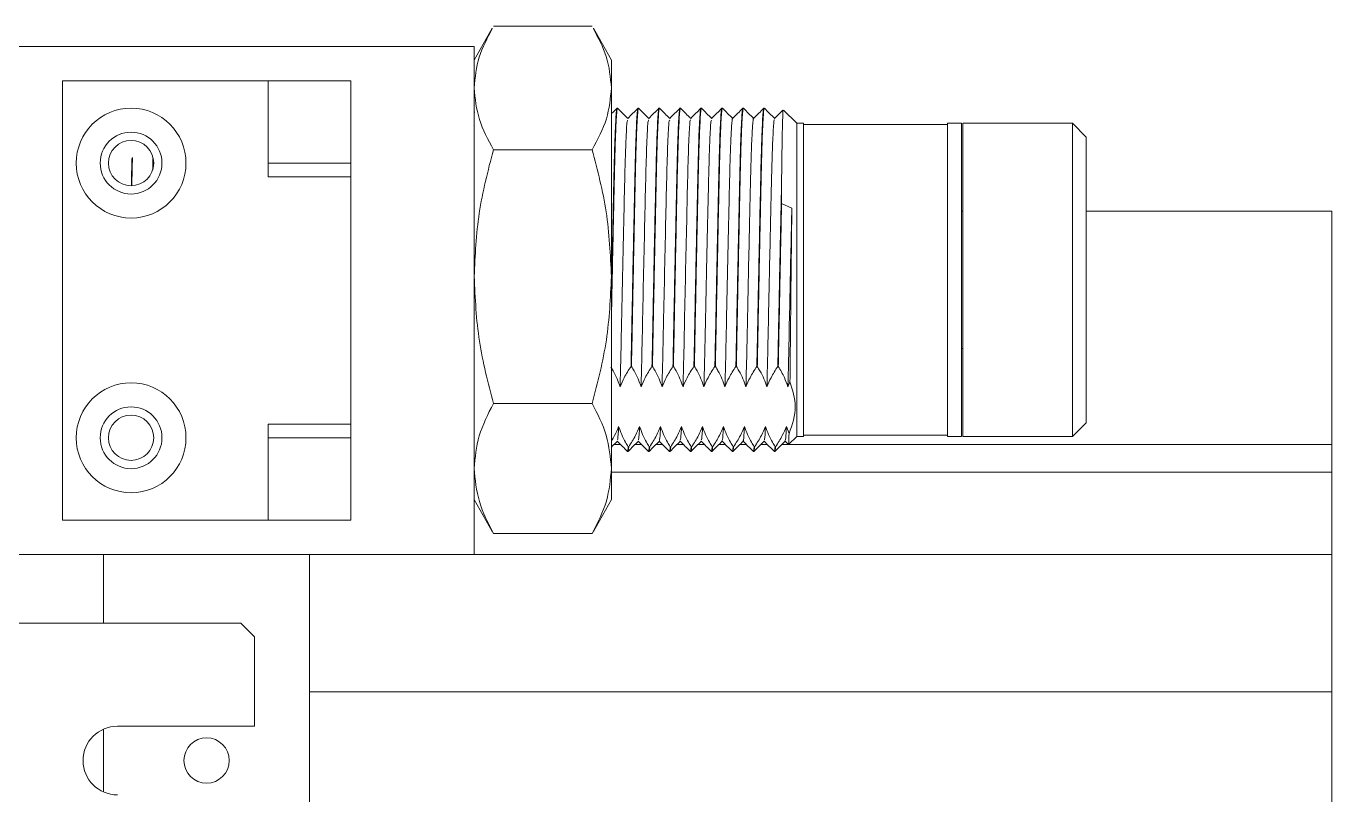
# Model space of a CAD drawing. Extents: x 500 to 100500, y -14500 to 21140.
# Drawn here: x 8830.3 to 8925.5, y -5452.1 to -5396.2 of the extents above; entities that cross this region are included whole.
import ezdxf

# ---------------------------------------------------------------- set-up
doc = ezdxf.new("R2010")
doc.units = 0
doc.layers.get('0').update_dxf_attribs({"linetype": 'CONTINUOUS'})
doc.layers.add('D', color=7, linetype='CONTINUOUS')

# ---------------------------------------------------------------- blocks, each defined once
blk = doc.blocks.new('KZXCVASDF123')
at = {"color": 7, "linetype": 'Continuous', "lineweight": 18}
for p, q in [((-56206.758, -66279.355, 21.357), (-56208.07, -66281.675, 21.357)), ((-56206.67, -66279.202, 21.357), (-56199.47, -66279.202, 21.357)), ((-56198.07, -66281.675, 21.357), (-56199.382, -66279.355, 21.357)), ((-56258.07, -66280.675, 21.357), (-56208.07, -66280.675, 21.357)), ((-56208.07, -66317.675, 21.357), (-56208.07, -66280.675, 21.357)), ((-56198.07, -66281.675, 21.357), (-56198.07, -66283.701, 21.357)), ((-56238.07, -66315.175, 21.357), (-56238.07, -66283.175, 21.357)), ((-56238.07, -66283.175, 21.357), (-56223.07, -66283.175, 21.357)), ((-56223.07, -66289.175, 21.357), (-56223.07, -66283.175, 21.357)), ((-56217.07, -66283.175, 21.357), (-56223.07, -66283.175, 21.357)), ((-56217.07, -66289.175, 21.357), (-56217.07, -66283.175, 21.357)), ((-56198.07, -66283.701, 21.357), (-56198.07, -66297.437, 21.357)), ((-56197.627, -66285.175, 21.357), (-56197.66, -66285.175, 21.357)), ((-56196.098, -66285.175, 21.357), (-56196.132, -66285.175, 21.357)), ((-56194.57, -66285.175, 21.357), (-56194.604, -66285.175, 21.357)), ((-56193.042, -66285.175, 21.357), (-56193.076, -66285.175, 21.357)), ((-56191.513, -66285.175, 21.357), (-56191.547, -66285.175, 21.357)), ((-56189.985, -66285.175, 21.357), (-56190.019, -66285.175, 21.357)), ((-56188.457, -66285.175, 21.357), (-56188.491, -66285.175, 21.357)), ((-56186.928, -66285.175, 21.357), (-56186.962, -66285.175, 21.357)), ((-56208.025, -66285.474, 21.357), (-56208.07, -66285.43, 21.357)), ((-56184.57, -66286.275, 21.357), (-56185.527, -66285.318, 21.357)), ((-56184.07, -66286.275, 21.357), (-56184.57, -66286.275, 21.357)), ((-56184.57, -66309.075, 21.357), (-56184.57, -66286.275, 21.357)), ((-56184.07, -66306.824, 21.357), (-56184.07, -66286.275, 21.357)), ((-56173.57, -66286.375, 21.357), (-56184.07, -66286.375, 21.357)), ((-56172.57, -66286.275, 21.357), (-56173.57, -66286.275, 21.357)), ((-56173.57, -66286.275, 21.357), (-56173.57, -66306.824, 21.357)), ((-56172.57, -66306.824, 21.357), (-56172.57, -66286.275, 21.357)), ((-56164.47, -66286.275, 21.357), (-56172.47, -66286.275, 21.357)), ((-56172.47, -66286.275, 21.357), (-56172.47, -66306.824, 21.357)), ((-56163.47, -66287.275, 21.357), (-56164.47, -66286.275, 21.357)), ((-56164.47, -66306.824, 21.357), (-56164.47, -66286.275, 21.357)), ((-56163.47, -66308.075, 21.357), (-56163.47, -66287.275, 21.357)), ((-56231.498, -66289.653, 21.357), (-56231.477, -66288.83, 21.357)), ((-56231.449, -66289.032, 21.357), (-56231.462, -66289.58, 21.357)), ((-56206.67, -66288.2, 21.357), (-56199.47, -66288.2, 21.357)), ((-56217.07, -66289.175, 21.357), (-56223.07, -66289.175, 21.357)), ((-56223.07, -66290.175, 21.357), (-56223.07, -66289.175, 21.357)), ((-56217.07, -66289.175, 21.357), (-56217.07, -66290.175, 21.357)), ((-56217.07, -66290.175, 21.357), (-56223.07, -66290.175, 21.357)), ((-56217.07, -66290.175, 21.357), (-56217.07, -66308.175, 21.357)), ((-56185.67, -66290.562, 21.357), (-56185.67, -66292.124, 21.357)), ((-56184.922, -66292.456, 21.357), (-56185.67, -66292.124, 21.357)), ((-56172.47, -66292.675, 21.357), (-56172.57, -66292.675, 21.357)), ((-56163.47, -66292.675, 21.357), (-56145.57, -66292.675, 21.357)), ((-56145.57, -66292.675, 21.357), (-56145.57, -66309.675, 21.357)), ((-56198.07, -66297.437, 21.357), (-56198.07, -66311.411, 21.357)), ((-56172.57, -66302.675, 21.357), (-56172.47, -66302.675, 21.357)), ((-56196.609, -66303.982, 21.357), (-56196.642, -66303.982, 21.357)), ((-56195.08, -66303.982, 21.357), (-56195.114, -66303.982, 21.357)), ((-56193.552, -66303.982, 21.357), (-56193.586, -66303.982, 21.357)), ((-56192.024, -66303.982, 21.357), (-56192.058, -66303.982, 21.357)), ((-56190.495, -66303.982, 21.357), (-56190.529, -66303.982, 21.357)), ((-56188.967, -66303.982, 21.357), (-56189.001, -66303.982, 21.357)), ((-56187.439, -66303.982, 21.357), (-56187.473, -66303.982, 21.357)), ((-56185.911, -66303.982, 21.357), (-56185.944, -66303.982, 21.357)), ((-56185.06, -66305.101, 21.357), (-56185.211, -66305.458, 21.357)), ((-56206.67, -66306.673, 21.357), (-56199.47, -66306.673, 21.357)), ((-56184.07, -66309.075, 21.357), (-56184.07, -66306.824, 21.357)), ((-56173.57, -66306.824, 21.357), (-56173.57, -66309.075, 21.357)), ((-56172.57, -66309.075, 21.357), (-56172.57, -66306.824, 21.357)), ((-56172.47, -66306.824, 21.357), (-56172.47, -66309.075, 21.357)), ((-56164.47, -66309.075, 21.357), (-56164.47, -66306.824, 21.357)), ((-56164.47, -66309.075, 21.357), (-56163.47, -66308.075, 21.357)), ((-56223.07, -66308.175, 21.357), (-56217.07, -66308.175, 21.357)), ((-56223.07, -66309.175, 21.357), (-56223.07, -66308.175, 21.357)), ((-56217.07, -66308.175, 21.357), (-56217.07, -66309.175, 21.357)), ((-56185.128, -66308.86, 21.357), (-56185.316, -66308.351, 21.357)), ((-56184.07, -66308.975, 21.357), (-56173.57, -66308.975, 21.357)), ((-56217.07, -66309.175, 21.357), (-56223.07, -66309.175, 21.357)), ((-56223.07, -66315.175, 21.357), (-56223.07, -66309.175, 21.357)), ((-56217.07, -66315.175, 21.357), (-56217.07, -66309.175, 21.357)), ((-56197.891, -66309.675, 21.357), (-56197.396, -66309.675, 21.357)), ((-56196.842, -66309.827, 21.357), (-56196.808, -66309.827, 21.357)), ((-56196.362, -66309.675, 21.357), (-56195.867, -66309.675, 21.357)), ((-56195.314, -66309.827, 21.357), (-56195.28, -66309.827, 21.357)), ((-56194.834, -66309.675, 21.357), (-56194.339, -66309.675, 21.357)), ((-56193.786, -66309.827, 21.357), (-56193.752, -66309.827, 21.357)), ((-56193.306, -66309.675, 21.357), (-56192.811, -66309.675, 21.357)), ((-56192.257, -66309.827, 21.357), (-56192.223, -66309.827, 21.357)), ((-56191.777, -66309.675, 21.357), (-56191.282, -66309.675, 21.357)), ((-56190.729, -66309.827, 21.357), (-56190.695, -66309.827, 21.357)), ((-56190.249, -66309.675, 21.357), (-56189.754, -66309.675, 21.357)), ((-56189.201, -66309.827, 21.357), (-56189.167, -66309.827, 21.357)), ((-56188.721, -66309.675, 21.357), (-56188.226, -66309.675, 21.357)), ((-56187.672, -66309.827, 21.357), (-56187.638, -66309.827, 21.357)), ((-56187.192, -66309.675, 21.357), (-56186.697, -66309.675, 21.357)), ((-56186.144, -66309.827, 21.357), (-56186.11, -66309.827, 21.357)), ((-56185.664, -66309.675, 21.357), (-56145.57, -66309.675, 21.357)), ((-56185.417, -66309.428, 21.357), (-56185.17, -66309.674, 21.357)), ((-56185.168, -66309.674, 21.357), (-56184.57, -66309.075, 21.357)), ((-56184.57, -66309.075, 21.357), (-56184.07, -66309.075, 21.357)), ((-56173.57, -66309.075, 21.357), (-56172.57, -66309.075, 21.357)), ((-56172.47, -66309.075, 21.357), (-56164.47, -66309.075, 21.357)), ((-56145.57, -66309.675, 21.357), (-56145.57, -66311.675, 21.357)), ((-56196.896, -66310.175, 21.357), (-56196.862, -66310.175, 21.357)), ((-56195.368, -66310.175, 21.357), (-56195.334, -66310.175, 21.357)), ((-56193.84, -66310.175, 21.357), (-56193.806, -66310.175, 21.357)), ((-56192.311, -66310.175, 21.357), (-56192.278, -66310.175, 21.357)), ((-56190.783, -66310.175, 21.357), (-56190.749, -66310.175, 21.357)), ((-56189.255, -66310.175, 21.357), (-56189.221, -66310.175, 21.357)), ((-56187.726, -66310.175, 21.357), (-56187.693, -66310.175, 21.357)), ((-56186.198, -66310.175, 21.357), (-56186.164, -66310.175, 21.357)), ((-56198.07, -66311.411, 21.357), (-56198.07, -66313.675, 21.357)), ((-56198.07, -66311.675, 21.357), (-56145.57, -66311.675, 21.357)), ((-56145.57, -66311.675, 21.357), (-56145.57, -66317.675, 21.357)), ((-56208.07, -66313.675, 21.357), (-56206.758, -66315.995, 21.357)), ((-56199.382, -66315.995, 21.357), (-56198.07, -66313.675, 21.357)), ((-56238.07, -66315.175, 21.357), (-56223.07, -66315.175, 21.357)), ((-56217.07, -66315.175, 21.357), (-56223.07, -66315.175, 21.357)), ((-56206.752, -66315.969, 21.357), (-56206.67, -66316.148, 21.357)), ((-56199.47, -66316.148, 21.357), (-56206.67, -66316.148, 21.357)), ((-56199.47, -66316.148, 21.357), (-56199.387, -66315.969, 21.357)), ((-56235.07, -66317.675, 21.357), (-57059.57, -66317.675, 21.357)), ((-56235.07, -66317.675, 21.357), (-56220.07, -66317.675, 21.357)), ((-56235.07, -66322.675, 21.357), (-56235.07, -66317.675, 21.357)), ((-56220.07, -66467.675, 21.357), (-56220.07, -66317.675, 21.357)), ((-56145.57, -66317.675, 21.357), (-56220.07, -66317.675, 21.357)), ((-56145.57, -66317.675, 21.357), (-56145.57, -66327.675, 21.357)), ((-56225.07, -66322.675, 21.357), (-56255.07, -66322.675, 21.357)), ((-56224.07, -66323.675, 21.357), (-56225.07, -66322.675, 21.357)), ((-56224.07, -66323.675, 21.357), (-56224.07, -66330.175, 21.357)), ((-56220.07, -66327.675, 21.357), (-56145.57, -66327.675, 21.357)), ((-56145.57, -66344.675, 21.357), (-56145.57, -66327.675, 21.357)), ((-56235.07, -66334.966, 21.357), (-56235.07, -66330.384, 21.357)), ((-56224.07, -66330.175, 21.357), (-56234.07, -66330.175, 21.357))]:
    blk.add_line(p, q, dxfattribs=at)
for centre, radius in [((-56233.07, -66289.175, 21.357), 4), ((-56233.07, -66289.175, 21.357), 2.25), ((-56233.07, -66289.175, 21.357), 1.65), ((-56233.07, -66309.175, 21.357), 4), ((-56233.07, -66309.175, 21.357), 2.25), ((-56233.07, -66309.175, 21.357), 1.65), ((-56227.57, -66332.675, 21.357), 1.65)]:
    blk.add_circle(centre, radius, dxfattribs=at)
blk.add_arc((-56234.07, -66332.675, 21.357), 2.5, 90, 270, dxfattribs=at)
for points, knots in [([(-56208.07, -66283.701, 21.357), (-56208.001, -66282.947, 21.357), (-56207.869, -66281.484, 21.357), (-56207.116, -66280.068, 21.357), (-56206.752, -66279.381, 21.357)], [0, 0, 0, 0, 0.515489, 1, 1, 1, 1]), ([(-56199.387, -66279.381, 21.357), (-56199.029, -66280.053, 21.357), (-56198.276, -66281.47, 21.357), (-56198.141, -66282.932, 21.357), (-56198.07, -66283.701, 21.357)], [0, 0, 0, 0, 0.474451, 1, 1, 1, 1]), ([(-56206.67, -66288.2, 21.357), (-56207.061, -66287.469, 21.357), (-56207.851, -66285.993, 21.357), (-56207.996, -66284.469, 21.357), (-56208.07, -66283.701, 21.357)], [0, 0, 0, 0, 0.495628, 1, 1, 1, 1]), ([(-56198.07, -66283.701, 21.357), (-56198.14, -66284.455, 21.357), (-56198.282, -66285.978, 21.357), (-56199.071, -66287.454, 21.357), (-56199.47, -66288.2, 21.357)], [0, 0, 0, 0, 0.494725, 1, 1, 1, 1]), ([(-56197.66, -66285.175, 21.357), (-56197.784, -66285.299, 21.357), (-56197.921, -66285.436, 21.357), (-56198.058, -66285.573, 21.357), (-56198.07, -66285.585, 21.357)], [0, 0, 0, 0, 0.911465, 1, 1, 1, 1]), ([(-56198.07, -66298.892, 21.357), (-56198.062, -66298.516, 21.357), (-56198.041, -66297.452, 21.357), (-56198.004, -66295.663, 21.357), (-56197.962, -66293.621, 21.357), (-56197.92, -66291.673, 21.357), (-56197.883, -66289.914, 21.357), (-56197.844, -66288.359, 21.357), (-56197.802, -66287.083, 21.357), (-56197.758, -66286.092, 21.357), (-56197.716, -66285.461, 21.357), (-56197.683, -66285.164, 21.357), (-56197.665, -66285.206, 21.357), (-56197.66, -66285.217, 21.357)], [0, 0, 0, 0, 0.054378, 0.15404, 0.256592, 0.35626, 0.458818, 0.558478, 0.661029, 0.76069, 0.863241, 0.962909, 1, 1, 1, 1]), ([(-56197.627, -66285.212, 21.357), (-56197.635, -66285.213, 21.357), (-56197.658, -66285.216, 21.357), (-56197.696, -66285.625, 21.357), (-56197.739, -66286.381, 21.357), (-56197.781, -66287.461, 21.357), (-56197.823, -66288.84, 21.357), (-56197.86, -66290.456, 21.357), (-56197.9, -66292.294, 21.357), (-56197.941, -66294.265, 21.357), (-56197.985, -66296.356, 21.357), (-56198.027, -66298.452, 21.357), (-56198.056, -66299.893, 21.357), (-56198.069, -66300.57, 21.357), (-56198.07, -66300.59, 21.357)], [0, 0, 0, 0, 0.063191, 0.157924, 0.24999, 0.344725, 0.436795, 0.531536, 0.6236, 0.718334, 0.810399, 0.905133, 0.997203, 1, 1, 1, 1]), ([(-56196.87, -66285.931, 21.357), (-56196.994, -66285.807, 21.357), (-56197.244, -66285.558, 21.357), (-56197.493, -66285.309, 21.357), (-56197.617, -66285.184, 21.357)], [0, 0, 0, 0, 0.499978, 1, 1, 1, 1]), ([(-56196.131, -66285.175, 21.357), (-56196.256, -66285.299, 21.357), (-56196.505, -66285.548, 21.357), (-56196.754, -66285.798, 21.357), (-56196.879, -66285.922, 21.357)], [0, 0, 0, 0, 0.5000013, 1, 1, 1, 1]), ([(-56196.642, -66303.982, 21.357), (-56196.629, -66303.298, 21.357), (-56196.602, -66301.998, 21.357), (-56196.561, -66299.88, 21.357), (-56196.519, -66297.785, 21.357), (-56196.476, -66295.664, 21.357), (-56196.433, -66293.621, 21.357), (-56196.392, -66291.674, 21.357), (-56196.354, -66289.914, 21.357), (-56196.315, -66288.359, 21.357), (-56196.273, -66287.083, 21.357), (-56196.23, -66286.092, 21.357), (-56196.188, -66285.461, 21.357), (-56196.154, -66285.164, 21.357), (-56196.137, -66285.206, 21.357), (-56196.132, -66285.217, 21.357)], [0, 0, 0, 0, 0.0877635, 0.1669678, 0.2484692, 0.3276756, 0.4091786, 0.4883892, 0.5698969, 0.6491019, 0.7306036, 0.8098092, 0.8913114, 0.9705218, 1, 1, 1, 1]), ([(-56196.098, -66285.212, 21.357), (-56196.107, -66285.213, 21.357), (-56196.129, -66285.216, 21.357), (-56196.167, -66285.625, 21.357), (-56196.211, -66286.381, 21.357), (-56196.253, -66287.461, 21.357), (-56196.295, -66288.84, 21.357), (-56196.332, -66290.456, 21.357), (-56196.371, -66292.293, 21.357), (-56196.413, -66294.266, 21.357), (-56196.456, -66296.354, 21.357), (-56196.499, -66298.46, 21.357), (-56196.541, -66300.561, 21.357), (-56196.576, -66302.417, 21.357), (-56196.599, -66303.514, 21.357), (-56196.609, -66303.982, 21.357)], [0, 0, 0, 0, 0.05436, 0.135856, 0.215056, 0.296553, 0.375757, 0.457259, 0.536458, 0.617953, 0.697153, 0.778649, 0.857853, 0.939355, 1, 1, 1, 1]), ([(-56195.342, -66285.931, 21.357), (-56195.466, -66285.807, 21.357), (-56195.715, -66285.558, 21.357), (-56195.964, -66285.309, 21.357), (-56196.089, -66285.184, 21.357)], [0, 0, 0, 0, 0.500018, 1, 1, 1, 1]), ([(-56194.603, -66285.175, 21.357), (-56194.728, -66285.299, 21.357), (-56194.977, -66285.548, 21.357), (-56195.226, -66285.798, 21.357), (-56195.351, -66285.922, 21.357)], [0, 0, 0, 0, 0.5000013, 1, 1, 1, 1]), ([(-56195.114, -66303.982, 21.357), (-56195.1, -66303.298, 21.357), (-56195.074, -66301.998, 21.357), (-56195.033, -66299.88, 21.357), (-56194.991, -66297.785, 21.357), (-56194.948, -66295.664, 21.357), (-56194.905, -66293.621, 21.357), (-56194.863, -66291.674, 21.357), (-56194.826, -66289.914, 21.357), (-56194.787, -66288.359, 21.357), (-56194.745, -66287.083, 21.357), (-56194.702, -66286.092, 21.357), (-56194.659, -66285.46, 21.357), (-56194.626, -66285.163, 21.357), (-56194.608, -66285.206, 21.357), (-56194.603, -66285.218, 21.357)], [0, 0, 0, 0, 0.0876679, 0.166786, 0.2481987, 0.3273188, 0.408733, 0.4878574, 0.5692764, 0.6483952, 0.7298081, 0.8089275, 0.890341, 0.969465, 1, 1, 1, 1]), ([(-56194.57, -66285.212, 21.357), (-56194.579, -66285.213, 21.357), (-56194.601, -66285.216, 21.357), (-56194.639, -66285.625, 21.357), (-56194.682, -66286.381, 21.357), (-56194.725, -66287.461, 21.357), (-56194.767, -66288.84, 21.357), (-56194.804, -66290.456, 21.357), (-56194.843, -66292.293, 21.357), (-56194.885, -66294.266, 21.357), (-56194.928, -66296.354, 21.357), (-56194.971, -66298.46, 21.357), (-56195.013, -66300.561, 21.357), (-56195.048, -66302.417, 21.357), (-56195.071, -66303.514, 21.357), (-56195.08, -66303.982, 21.357)], [0, 0, 0, 0, 0.05436, 0.135856, 0.215056, 0.296553, 0.375757, 0.457259, 0.536458, 0.617953, 0.697153, 0.778649, 0.857853, 0.939355, 1, 1, 1, 1]), ([(-56193.813, -66285.931, 21.357), (-56193.938, -66285.807, 21.357), (-56194.187, -66285.558, 21.357), (-56194.436, -66285.309, 21.357), (-56194.561, -66285.184, 21.357)], [0, 0, 0, 0, 0.499998, 1, 1, 1, 1]), ([(-56193.075, -66285.175, 21.357), (-56193.199, -66285.299, 21.357), (-56193.448, -66285.548, 21.357), (-56193.698, -66285.798, 21.357), (-56193.822, -66285.922, 21.357)], [0, 0, 0, 0, 0.5000013, 1, 1, 1, 1]), ([(-56193.586, -66303.982, 21.357), (-56193.572, -66303.298, 21.357), (-56193.546, -66301.998, 21.357), (-56193.505, -66299.88, 21.357), (-56193.463, -66297.785, 21.357), (-56193.419, -66295.664, 21.357), (-56193.377, -66293.621, 21.357), (-56193.335, -66291.674, 21.357), (-56193.298, -66289.914, 21.357), (-56193.259, -66288.359, 21.357), (-56193.217, -66287.083, 21.357), (-56193.174, -66286.092, 21.357), (-56193.131, -66285.461, 21.357), (-56193.098, -66285.164, 21.357), (-56193.08, -66285.206, 21.357), (-56193.076, -66285.217, 21.357)], [0, 0, 0, 0, 0.087763, 0.166968, 0.248469, 0.327676, 0.409179, 0.488389, 0.569897, 0.649102, 0.730604, 0.809809, 0.891311, 0.970522, 1, 1, 1, 1]), ([(-56193.042, -66285.212, 21.357), (-56193.051, -66285.213, 21.357), (-56193.073, -66285.216, 21.357), (-56193.111, -66285.625, 21.357), (-56193.154, -66286.381, 21.357), (-56193.196, -66287.461, 21.357), (-56193.238, -66288.84, 21.357), (-56193.276, -66290.456, 21.357), (-56193.315, -66292.293, 21.357), (-56193.357, -66294.266, 21.357), (-56193.4, -66296.354, 21.357), (-56193.442, -66298.46, 21.357), (-56193.485, -66300.561, 21.357), (-56193.52, -66302.417, 21.357), (-56193.542, -66303.514, 21.357), (-56193.552, -66303.982, 21.357)], [0, 0, 0, 0, 0.05436, 0.135856, 0.215056, 0.296553, 0.375757, 0.457259, 0.536458, 0.617953, 0.697153, 0.778649, 0.857853, 0.939355, 1, 1, 1, 1]), ([(-56192.285, -66285.931, 21.357), (-56192.41, -66285.807, 21.357), (-56192.659, -66285.558, 21.357), (-56192.908, -66285.309, 21.357), (-56193.032, -66285.184, 21.357)], [0, 0, 0, 0, 0.499978, 1, 1, 1, 1]), ([(-56191.546, -66285.175, 21.357), (-56191.671, -66285.299, 21.357), (-56191.92, -66285.548, 21.357), (-56192.169, -66285.798, 21.357), (-56192.294, -66285.922, 21.357)], [0, 0, 0, 0, 0.5000013, 1, 1, 1, 1]), ([(-56192.058, -66303.982, 21.357), (-56192.044, -66303.298, 21.357), (-56192.017, -66301.998, 21.357), (-56191.976, -66299.88, 21.357), (-56191.934, -66297.785, 21.357), (-56191.891, -66295.664, 21.357), (-56191.849, -66293.621, 21.357), (-56191.807, -66291.674, 21.357), (-56191.77, -66289.914, 21.357), (-56191.73, -66288.359, 21.357), (-56191.689, -66287.083, 21.357), (-56191.645, -66286.092, 21.357), (-56191.603, -66285.46, 21.357), (-56191.569, -66285.163, 21.357), (-56191.552, -66285.206, 21.357), (-56191.547, -66285.218, 21.357)], [0, 0, 0, 0, 0.0876679, 0.166786, 0.2481987, 0.3273188, 0.4087331, 0.4878574, 0.5692763, 0.6483952, 0.7298081, 0.8089275, 0.890341, 0.969465, 1, 1, 1, 1]), ([(-56191.513, -66285.212, 21.357), (-56191.522, -66285.213, 21.357), (-56191.545, -66285.216, 21.357), (-56191.582, -66285.625, 21.357), (-56191.626, -66286.381, 21.357), (-56191.668, -66287.461, 21.357), (-56191.71, -66288.84, 21.357), (-56191.747, -66290.456, 21.357), (-56191.787, -66292.293, 21.357), (-56191.828, -66294.266, 21.357), (-56191.872, -66296.354, 21.357), (-56191.914, -66298.46, 21.357), (-56191.956, -66300.561, 21.357), (-56191.992, -66302.417, 21.357), (-56192.014, -66303.514, 21.357), (-56192.024, -66303.982, 21.357)], [0, 0, 0, 0, 0.05436, 0.135856, 0.215056, 0.296553, 0.375757, 0.457259, 0.536458, 0.617953, 0.697153, 0.778649, 0.857853, 0.939355, 1, 1, 1, 1]), ([(-56190.757, -66285.931, 21.357), (-56190.881, -66285.807, 21.357), (-56191.13, -66285.558, 21.357), (-56191.38, -66285.309, 21.357), (-56191.504, -66285.184, 21.357)], [0, 0, 0, 0, 0.500018, 1, 1, 1, 1]), ([(-56190.018, -66285.175, 21.357), (-56190.143, -66285.299, 21.357), (-56190.392, -66285.548, 21.357), (-56190.641, -66285.798, 21.357), (-56190.766, -66285.922, 21.357)], [0, 0, 0, 0, 0.5000013, 1, 1, 1, 1]), ([(-56190.529, -66303.982, 21.357), (-56190.515, -66303.298, 21.357), (-56190.489, -66301.998, 21.357), (-56190.448, -66299.88, 21.357), (-56190.406, -66297.785, 21.357), (-56190.363, -66295.664, 21.357), (-56190.32, -66293.621, 21.357), (-56190.279, -66291.674, 21.357), (-56190.241, -66289.914, 21.357), (-56190.202, -66288.359, 21.357), (-56190.16, -66287.083, 21.357), (-56190.117, -66286.092, 21.357), (-56190.074, -66285.46, 21.357), (-56190.041, -66285.163, 21.357), (-56190.023, -66285.206, 21.357), (-56190.018, -66285.218, 21.357)], [0, 0, 0, 0, 0.0876679, 0.166786, 0.2481987, 0.3273188, 0.408733, 0.4878574, 0.5692764, 0.6483952, 0.7298081, 0.8089275, 0.890341, 0.969465, 1, 1, 1, 1]), ([(-56189.985, -66285.212, 21.357), (-56189.994, -66285.213, 21.357), (-56190.016, -66285.216, 21.357), (-56190.054, -66285.625, 21.357), (-56190.097, -66286.381, 21.357), (-56190.14, -66287.461, 21.357), (-56190.182, -66288.84, 21.357), (-56190.219, -66290.456, 21.357), (-56190.258, -66292.293, 21.357), (-56190.3, -66294.266, 21.357), (-56190.343, -66296.354, 21.357), (-56190.386, -66298.46, 21.357), (-56190.428, -66300.561, 21.357), (-56190.463, -66302.417, 21.357), (-56190.486, -66303.514, 21.357), (-56190.495, -66303.982, 21.357)], [0, 0, 0, 0, 0.05436, 0.135856, 0.215056, 0.296553, 0.375757, 0.457259, 0.536458, 0.617953, 0.697153, 0.778649, 0.857853, 0.939355, 1, 1, 1, 1]), ([(-56189.228, -66285.931, 21.357), (-56189.353, -66285.807, 21.357), (-56189.602, -66285.558, 21.357), (-56189.851, -66285.309, 21.357), (-56189.976, -66285.184, 21.357)], [0, 0, 0, 0, 0.499998, 1, 1, 1, 1]), ([(-56188.49, -66285.175, 21.357), (-56188.614, -66285.299, 21.357), (-56188.863, -66285.548, 21.357), (-56189.113, -66285.798, 21.357), (-56189.237, -66285.922, 21.357)], [0, 0, 0, 0, 0.5000013, 1, 1, 1, 1]), ([(-56189.001, -66303.982, 21.357), (-56188.987, -66303.298, 21.357), (-56188.961, -66301.998, 21.357), (-56188.92, -66299.88, 21.357), (-56188.878, -66297.785, 21.357), (-56188.834, -66295.664, 21.357), (-56188.792, -66293.621, 21.357), (-56188.75, -66291.674, 21.357), (-56188.713, -66289.914, 21.357), (-56188.674, -66288.359, 21.357), (-56188.632, -66287.083, 21.357), (-56188.589, -66286.092, 21.357), (-56188.546, -66285.461, 21.357), (-56188.513, -66285.164, 21.357), (-56188.495, -66285.206, 21.357), (-56188.491, -66285.217, 21.357)], [0, 0, 0, 0, 0.087763, 0.166968, 0.248469, 0.327676, 0.409179, 0.488389, 0.569897, 0.649102, 0.730604, 0.809809, 0.891311, 0.970522, 1, 1, 1, 1]), ([(-56188.457, -66285.212, 21.357), (-56188.466, -66285.213, 21.357), (-56188.488, -66285.216, 21.357), (-56188.526, -66285.625, 21.357), (-56188.569, -66286.381, 21.357), (-56188.612, -66287.461, 21.357), (-56188.653, -66288.84, 21.357), (-56188.691, -66290.456, 21.357), (-56188.73, -66292.293, 21.357), (-56188.772, -66294.266, 21.357), (-56188.815, -66296.354, 21.357), (-56188.858, -66298.46, 21.357), (-56188.9, -66300.561, 21.357), (-56188.935, -66302.417, 21.357), (-56188.957, -66303.514, 21.357), (-56188.967, -66303.982, 21.357)], [0, 0, 0, 0, 0.05436, 0.135856, 0.215056, 0.296553, 0.375757, 0.457259, 0.536458, 0.617953, 0.697153, 0.778649, 0.857853, 0.939355, 1, 1, 1, 1]), ([(-56187.7, -66285.931, 21.357), (-56187.825, -66285.807, 21.357), (-56188.074, -66285.558, 21.357), (-56188.323, -66285.309, 21.357), (-56188.448, -66285.184, 21.357)], [0, 0, 0, 0, 0.499978, 1, 1, 1, 1]), ([(-56186.961, -66285.175, 21.357), (-56187.086, -66285.299, 21.357), (-56187.335, -66285.548, 21.357), (-56187.584, -66285.798, 21.357), (-56187.709, -66285.922, 21.357)], [0, 0, 0, 0, 0.5000013, 1, 1, 1, 1]), ([(-56187.473, -66303.982, 21.357), (-56187.459, -66303.298, 21.357), (-56187.433, -66301.998, 21.357), (-56187.392, -66299.88, 21.357), (-56187.349, -66297.785, 21.357), (-56187.306, -66295.664, 21.357), (-56187.264, -66293.621, 21.357), (-56187.222, -66291.674, 21.357), (-56187.185, -66289.914, 21.357), (-56187.145, -66288.359, 21.357), (-56187.104, -66287.083, 21.357), (-56187.06, -66286.092, 21.357), (-56187.018, -66285.461, 21.357), (-56186.985, -66285.164, 21.357), (-56186.967, -66285.206, 21.357), (-56186.962, -66285.217, 21.357)], [0, 0, 0, 0, 0.087763, 0.166968, 0.248469, 0.327676, 0.409179, 0.488389, 0.569897, 0.649102, 0.730604, 0.809809, 0.891311, 0.970522, 1, 1, 1, 1]), ([(-56186.928, -66285.212, 21.357), (-56186.937, -66285.213, 21.357), (-56186.96, -66285.216, 21.357), (-56186.998, -66285.625, 21.357), (-56187.041, -66286.381, 21.357), (-56187.083, -66287.461, 21.357), (-56187.125, -66288.84, 21.357), (-56187.162, -66290.456, 21.357), (-56187.202, -66292.293, 21.357), (-56187.243, -66294.266, 21.357), (-56187.287, -66296.354, 21.357), (-56187.329, -66298.46, 21.357), (-56187.371, -66300.561, 21.357), (-56187.407, -66302.417, 21.357), (-56187.429, -66303.514, 21.357), (-56187.439, -66303.982, 21.357)], [0, 0, 0, 0, 0.05436, 0.135856, 0.215056, 0.296553, 0.375757, 0.457259, 0.536458, 0.617953, 0.697153, 0.778649, 0.857853, 0.939355, 1, 1, 1, 1]), ([(-56186.172, -66285.931, 21.357), (-56186.296, -66285.807, 21.357), (-56186.546, -66285.558, 21.357), (-56186.795, -66285.309, 21.357), (-56186.919, -66285.184, 21.357)], [0, 0, 0, 0, 0.500018, 1, 1, 1, 1]), ([(-56197.437, -66305.458, 21.357), (-56197.416, -66304.665, 21.357), (-56197.376, -66303.096, 21.357), (-56197.32, -66300.246, 21.357), (-56197.255, -66297.264, 21.357), (-56197.191, -66294.299, 21.357), (-56197.13, -66291.615, 21.357), (-56197.076, -66289.302, 21.357), (-56197.007, -66287.311, 21.357), (-56196.938, -66286.028, 21.357), (-56196.896, -66286.058, 21.357), (-56196.88, -66286.069, 21.357)], [0, 0, 0, 0, 0.110518, 0.218701, 0.331132, 0.44175, 0.54999, 0.654996, 0.763841, 0.910908, 1, 1, 1, 1]), ([(-56195.909, -66305.458, 21.357), (-56195.899, -66305.107, 21.357), (-56195.863, -66303.783, 21.357), (-56195.807, -66300.993, 21.357), (-56195.724, -66297.079, 21.357), (-56195.637, -66293.217, 21.357), (-56195.564, -66289.844, 21.357), (-56195.483, -66287.359, 21.357), (-56195.408, -66286.015, 21.357), (-56195.366, -66286.045, 21.357), (-56195.352, -66286.056, 21.357)], [0, 0, 0, 0, 0.0506912, 0.1912973, 0.3365999, 0.4835158, 0.6246608, 0.7689619, 0.9161728, 1, 1, 1, 1]), ([(-56194.38, -66305.458, 21.357), (-56194.362, -66304.748, 21.357), (-56194.325, -66303.346, 21.357), (-56194.268, -66300.459, 21.357), (-56194.192, -66296.931, 21.357), (-56194.106, -66293.082, 21.357), (-56194.033, -66289.733, 21.357), (-56193.952, -66287.29, 21.357), (-56193.877, -66285.984, 21.357), (-56193.837, -66286.052, 21.357), (-56193.823, -66286.076, 21.357)], [0, 0, 0, 0, 0.099751, 0.196774, 0.342258, 0.489053, 0.630014, 0.774541, 0.92168, 1, 1, 1, 1]), ([(-56192.852, -66305.458, 21.357), (-56192.84, -66305.031, 21.357), (-56192.802, -66303.625, 21.357), (-56192.745, -66300.709, 21.357), (-56192.661, -66296.785, 21.357), (-56192.575, -66292.946, 21.357), (-56192.502, -66289.624, 21.357), (-56192.42, -66287.216, 21.357), (-56192.347, -66285.978, 21.357), (-56192.308, -66286.032, 21.357), (-56192.295, -66286.05, 21.357)], [0, 0, 0, 0, 0.061351, 0.201855, 0.347553, 0.494261, 0.635102, 0.779889, 0.926989, 1, 1, 1, 1]), ([(-56191.324, -66305.458, 21.357), (-56191.302, -66304.612, 21.357), (-56191.259, -66302.935, 21.357), (-56191.199, -66299.866, 21.357), (-56191.131, -66296.737, 21.357), (-56191.065, -66293.743, 21.357), (-56191.006, -66291.126, 21.357), (-56190.951, -66288.9, 21.357), (-56190.883, -66287.086, 21.357), (-56190.818, -66285.993, 21.357), (-56190.78, -66286.037, 21.357), (-56190.767, -66286.053, 21.357)], [0, 0, 0, 0, 0.117377, 0.232835, 0.35287, 0.463285, 0.570668, 0.676045, 0.785518, 0.9224, 1, 1, 1, 1]), ([(-56189.795, -66305.458, 21.357), (-56189.775, -66304.691, 21.357), (-56189.736, -66303.17, 21.357), (-56189.682, -66300.416, 21.357), (-56189.619, -66297.495, 21.357), (-56189.555, -66294.546, 21.357), (-56189.493, -66291.832, 21.357), (-56189.439, -66289.492, 21.357), (-56189.378, -66287.615, 21.357), (-56189.314, -66286.402, 21.357), (-56189.266, -66285.866, 21.357), (-56189.242, -66285.966, 21.357), (-56189.238, -66285.986, 21.357)], [0, 0, 0, 0, 0.107121, 0.212286, 0.321517, 0.432143, 0.540682, 0.64562, 0.754113, 0.864733, 0.974002, 1, 1, 1, 1]), ([(-56188.267, -66305.458, 21.357), (-56188.243, -66304.518, 21.357), (-56188.198, -66302.71, 21.357), (-56188.133, -66299.429, 21.357), (-56188.061, -66296.105, 21.357), (-56187.989, -66292.896, 21.357), (-56187.927, -66290.094, 21.357), (-56187.86, -66287.839, 21.357), (-56187.788, -66286.421, 21.357), (-56187.736, -66285.815, 21.357), (-56187.712, -66285.957, 21.357), (-56187.709, -66285.973, 21.357)], [0, 0, 0, 0, 0.129665, 0.249145, 0.373104, 0.496769, 0.615678, 0.736687, 0.861044, 0.983849, 1, 1, 1, 1]), ([(-56186.739, -66305.458, 21.357), (-56186.719, -66304.706, 21.357), (-56186.68, -66303.221, 21.357), (-56186.628, -66300.54, 21.357), (-56186.564, -66297.553, 21.357), (-56186.494, -66294.378, 21.357), (-56186.426, -66291.362, 21.357), (-56186.365, -66288.825, 21.357), (-56186.292, -66286.96, 21.357), (-56186.228, -66285.96, 21.357), (-56186.193, -66286.024, 21.357), (-56186.182, -66286.046, 21.357)], [0, 0, 0, 0, 0.105139, 0.207708, 0.314171, 0.438541, 0.560044, 0.678556, 0.801857, 0.933184, 1, 1, 1, 1]), ([(-56185.576, -66285.318, 21.357), (-56185.653, -66285.395, 21.357), (-56185.855, -66285.596, 21.357), (-56186.056, -66285.798, 21.357), (-56186.181, -66285.922, 21.357)], [0, 0, 0, 0, 0.381556, 1, 1, 1, 1]), ([(-56185.67, -66290.562, 21.357), (-56185.663, -66289.958, 21.357), (-56185.65, -66288.811, 21.357), (-56185.628, -66287.444, 21.357), (-56185.607, -66286.397, 21.357), (-56185.585, -66285.684, 21.357), (-56185.567, -66285.304, 21.357), (-56185.556, -66285.332, 21.357), (-56185.552, -66285.343, 21.357)], [0, 0, 0, 0, 0.191381, 0.363114, 0.539827, 0.71156, 0.888273, 1, 1, 1, 1]), ([(-56233.052, -66290.803, 21.357), (-56233.046, -66290.506, 21.357), (-56233.03, -66289.759, 21.357), (-56233.014, -66289.149, 21.357), (-56233.004, -66288.781, 21.357)], [0, 0, 0, 0, 0.396941, 1, 1, 1, 1]), ([(-56232.97, -66288.77, 21.357), (-56232.971, -66288.803, 21.357), (-56232.986, -66289.295, 21.357), (-56233.001, -66289.988, 21.357), (-56233.016, -66290.706, 21.357), (-56233.018, -66290.806, 21.357)], [0, 0, 0, 0, 0.05682, 0.868447, 1, 1, 1, 1]), ([(-56208.07, -66297.437, 21.357), (-56207.999, -66295.889, 21.357), (-56207.857, -66292.762, 21.357), (-56207.068, -66289.731, 21.357), (-56206.67, -66288.2, 21.357)], [0, 0, 0, 0, 0.494726, 1, 1, 1, 1]), ([(-56199.47, -66288.2, 21.357), (-56199.078, -66289.702, 21.357), (-56198.288, -66292.731, 21.357), (-56198.143, -66295.859, 21.357), (-56198.07, -66297.437, 21.357)], [0, 0, 0, 0, 0.4956275, 1, 1, 1, 1]), ([(-56185.944, -66303.982, 21.357), (-56185.931, -66303.298, 21.357), (-56185.904, -66301.989, 21.357), (-56185.863, -66299.87, 21.357), (-56185.821, -66297.764, 21.357), (-56185.778, -66295.657, 21.357), (-56185.726, -66293.159, 21.357), (-56185.691, -66291.555, 21.357), (-56185.67, -66290.562, 21.357)], [0, 0, 0, 0, 0.162555, 0.311376, 0.460198, 0.609022, 0.757847, 1, 1, 1, 1]), ([(-56185.911, -66303.982, 21.357), (-56185.897, -66303.298, 21.357), (-56185.87, -66301.989, 21.357), (-56185.829, -66299.869, 21.357), (-56185.787, -66297.765, 21.357), (-56185.744, -66295.656, 21.357), (-56185.704, -66293.753, 21.357), (-56185.68, -66292.618, 21.357), (-56185.67, -66292.124, 21.357)], [0, 0, 0, 0, 0.186328, 0.356913, 0.5275, 0.698089, 0.86868, 1, 1, 1, 1]), ([(-56184.922, -66292.456, 21.357), (-56184.925, -66292.56, 21.357), (-56184.95, -66293.66, 21.357), (-56185, -66295.935, 21.357), (-56185.073, -66299.271, 21.357), (-56185.137, -66302.446, 21.357), (-56185.182, -66304.431, 21.357), (-56185.208, -66305.352, 21.357), (-56185.211, -66305.458, 21.357)], [0, 0, 0, 0, 0.024943, 0.264348, 0.504815, 0.736973, 0.969546, 1, 1, 1, 1]), ([(-56184.922, -66292.456, 21.357), (-56184.93, -66293.162, 21.357), (-56184.952, -66295.081, 21.357), (-56184.99, -66298.55, 21.357), (-56185.026, -66302.241, 21.357), (-56185.05, -66304.224, 21.357), (-56185.06, -66305.101, 21.357)], [0, 0, 0, 0, 0.1722605, 0.4686232, 0.7649851, 1, 1, 1, 1]), ([(-56206.67, -66306.673, 21.357), (-56207.061, -66305.172, 21.357), (-56207.851, -66302.142, 21.357), (-56207.996, -66299.014, 21.357), (-56208.07, -66297.437, 21.357)], [0, 0, 0, 0, 0.495628, 1, 1, 1, 1]), ([(-56198.07, -66297.437, 21.357), (-56198.14, -66298.984, 21.357), (-56198.282, -66302.112, 21.357), (-56199.071, -66305.142, 21.357), (-56199.47, -66306.673, 21.357)], [0, 0, 0, 0, 0.494725, 1, 1, 1, 1]), ([(-56198.105, -66304.035, 21.357), (-56198.051, -66304.124, 21.357), (-56197.883, -66304.4, 21.357), (-56197.643, -66304.873, 21.357), (-56197.506, -66305.263, 21.357), (-56197.437, -66305.458, 21.357)], [0, 0, 0, 0, 0.192917, 0.595491, 1, 1, 1, 1]), ([(-56197.437, -66305.458, 21.357), (-56197.343, -66305.237, 21.357), (-56197.19, -66304.876, 21.357), (-56196.91, -66304.386, 21.357), (-56196.732, -66304.116, 21.357), (-56196.642, -66303.982, 21.357)], [0, 0, 0, 0, 0.44071, 0.720093, 1, 1, 1, 1]), ([(-56196.609, -66303.982, 21.357), (-56196.544, -66304.089, 21.357), (-56196.365, -66304.383, 21.357), (-56196.114, -66304.873, 21.357), (-56195.977, -66305.263, 21.357), (-56195.909, -66305.458, 21.357)], [0, 0, 0, 0, 0.22252, 0.61033, 1, 1, 1, 1]), ([(-56195.909, -66305.458, 21.357), (-56195.815, -66305.237, 21.357), (-56195.662, -66304.876, 21.357), (-56195.382, -66304.386, 21.357), (-56195.203, -66304.116, 21.357), (-56195.114, -66303.982, 21.357)], [0, 0, 0, 0, 0.440717, 0.720101, 1, 1, 1, 1]), ([(-56195.08, -66303.982, 21.357), (-56195.015, -66304.089, 21.357), (-56194.837, -66304.383, 21.357), (-56194.586, -66304.873, 21.357), (-56194.449, -66305.263, 21.357), (-56194.38, -66305.458, 21.357)], [0, 0, 0, 0, 0.2225185, 0.6103274, 1, 1, 1, 1]), ([(-56194.38, -66305.458, 21.357), (-56194.287, -66305.237, 21.357), (-56194.133, -66304.876, 21.357), (-56193.854, -66304.386, 21.357), (-56193.675, -66304.116, 21.357), (-56193.586, -66303.982, 21.357)], [0, 0, 0, 0, 0.440717, 0.720093, 1, 1, 1, 1]), ([(-56193.552, -66303.982, 21.357), (-56193.487, -66304.089, 21.357), (-56193.308, -66304.383, 21.357), (-56193.058, -66304.873, 21.357), (-56192.921, -66305.263, 21.357), (-56192.852, -66305.458, 21.357)], [0, 0, 0, 0, 0.2225185, 0.6103274, 1, 1, 1, 1]), ([(-56192.852, -66305.458, 21.357), (-56192.758, -66305.237, 21.357), (-56192.605, -66304.876, 21.357), (-56192.325, -66304.386, 21.357), (-56192.147, -66304.116, 21.357), (-56192.058, -66303.982, 21.357)], [0, 0, 0, 0, 0.44071, 0.720093, 1, 1, 1, 1]), ([(-56192.024, -66303.982, 21.357), (-56191.959, -66304.089, 21.357), (-56191.78, -66304.383, 21.357), (-56191.529, -66304.873, 21.357), (-56191.392, -66305.263, 21.357), (-56191.324, -66305.458, 21.357)], [0, 0, 0, 0, 0.22252, 0.61033, 1, 1, 1, 1]), ([(-56191.324, -66305.458, 21.357), (-56191.23, -66305.237, 21.357), (-56191.077, -66304.876, 21.357), (-56190.797, -66304.386, 21.357), (-56190.619, -66304.116, 21.357), (-56190.529, -66303.982, 21.357)], [0, 0, 0, 0, 0.440717, 0.720101, 1, 1, 1, 1]), ([(-56190.495, -66303.982, 21.357), (-56190.43, -66304.089, 21.357), (-56190.252, -66304.383, 21.357), (-56190.001, -66304.873, 21.357), (-56189.864, -66305.263, 21.357), (-56189.795, -66305.458, 21.357)], [0, 0, 0, 0, 0.2225185, 0.6103274, 1, 1, 1, 1]), ([(-56189.795, -66305.458, 21.357), (-56189.702, -66305.237, 21.357), (-56189.549, -66304.876, 21.357), (-56189.269, -66304.386, 21.357), (-56189.09, -66304.116, 21.357), (-56189.001, -66303.982, 21.357)], [0, 0, 0, 0, 0.440717, 0.720093, 1, 1, 1, 1]), ([(-56188.967, -66303.982, 21.357), (-56188.902, -66304.089, 21.357), (-56188.723, -66304.383, 21.357), (-56188.473, -66304.873, 21.357), (-56188.336, -66305.263, 21.357), (-56188.267, -66305.458, 21.357)], [0, 0, 0, 0, 0.2225185, 0.6103274, 1, 1, 1, 1]), ([(-56188.267, -66305.458, 21.357), (-56188.173, -66305.237, 21.357), (-56188.02, -66304.876, 21.357), (-56187.74, -66304.386, 21.357), (-56187.562, -66304.116, 21.357), (-56187.473, -66303.982, 21.357)], [0, 0, 0, 0, 0.44071, 0.720093, 1, 1, 1, 1]), ([(-56187.439, -66303.982, 21.357), (-56187.374, -66304.089, 21.357), (-56187.195, -66304.383, 21.357), (-56186.944, -66304.873, 21.357), (-56186.807, -66305.263, 21.357), (-56186.739, -66305.458, 21.357)], [0, 0, 0, 0, 0.222512, 0.61033, 1, 1, 1, 1]), ([(-56186.739, -66305.458, 21.357), (-56186.645, -66305.237, 21.357), (-56186.492, -66304.876, 21.357), (-56186.212, -66304.386, 21.357), (-56186.034, -66304.116, 21.357), (-56185.944, -66303.982, 21.357)], [0, 0, 0, 0, 0.440717, 0.720101, 1, 1, 1, 1]), ([(-56185.211, -66305.458, 21.357), (-56185.29, -66305.235, 21.357), (-56185.419, -66304.873, 21.357), (-56185.668, -66304.383, 21.357), (-56185.83, -66304.115, 21.357), (-56185.911, -66303.982, 21.357)], [0, 0, 0, 0, 0.445389, 0.722399, 1, 1, 1, 1]), ([(-56185.06, -66305.101, 21.357), (-56184.865, -66305.702, 21.357), (-56184.458, -66306.956, 21.357), (-56184.898, -66308.208, 21.357), (-56185.128, -66308.86, 21.357)], [0, 0, 0, 0, 0.4794456, 1, 1, 1, 1]), ([(-56208.07, -66311.411, 21.357), (-56207.999, -66310.617, 21.357), (-56207.857, -66309.013, 21.357), (-56207.068, -66307.459, 21.357), (-56206.67, -66306.673, 21.357)], [0, 0, 0, 0, 0.494725, 1, 1, 1, 1]), ([(-56199.47, -66306.673, 21.357), (-56199.078, -66307.443, 21.357), (-56198.288, -66308.997, 21.357), (-56198.143, -66310.602, 21.357), (-56198.07, -66311.411, 21.357)], [0, 0, 0, 0, 0.495628, 1, 1, 1, 1]), ([(-56197.542, -66308.351, 21.357), (-56197.635, -66308.572, 21.357), (-56197.785, -66308.931, 21.357), (-56197.991, -66309.28, 21.357), (-56198.07, -66309.413, 21.357)], [0, 0, 0, 0, 0.616763, 1, 1, 1, 1]), ([(-56197.542, -66308.351, 21.357), (-56197.564, -66308.753, 21.357), (-56197.595, -66309.339, 21.357), (-56197.625, -66309.322, 21.357), (-56197.635, -66309.316, 21.357)], [0, 0, 0, 0, 0.687434, 1, 1, 1, 1]), ([(-56196.842, -66309.827, 21.357), (-56196.907, -66309.72, 21.357), (-56197.086, -66309.426, 21.357), (-56197.337, -66308.936, 21.357), (-56197.473, -66308.546, 21.357), (-56197.542, -66308.351, 21.357)], [0, 0, 0, 0, 0.222517, 0.610331, 1, 1, 1, 1]), ([(-56196.014, -66308.351, 21.357), (-56196.108, -66308.572, 21.357), (-56196.261, -66308.933, 21.357), (-56196.541, -66309.423, 21.357), (-56196.719, -66309.692, 21.357), (-56196.808, -66309.827, 21.357)], [0, 0, 0, 0, 0.440716, 0.720092, 1, 1, 1, 1]), ([(-56196.014, -66308.351, 21.357), (-56196.025, -66308.567, 21.357), (-56196.058, -66309.17, 21.357), (-56196.087, -66309.258, 21.357), (-56196.106, -66309.315, 21.357)], [0, 0, 0, 0, 0.358383, 1, 1, 1, 1]), ([(-56195.314, -66309.827, 21.357), (-56195.379, -66309.72, 21.357), (-56195.558, -66309.426, 21.357), (-56195.808, -66308.936, 21.357), (-56195.945, -66308.546, 21.357), (-56196.014, -66308.351, 21.357)], [0, 0, 0, 0, 0.222515, 0.610328, 1, 1, 1, 1]), ([(-56194.485, -66308.351, 21.357), (-56194.579, -66308.572, 21.357), (-56194.732, -66308.933, 21.357), (-56195.012, -66309.423, 21.357), (-56195.191, -66309.692, 21.357), (-56195.28, -66309.827, 21.357)], [0, 0, 0, 0, 0.440716, 0.720092, 1, 1, 1, 1]), ([(-56194.485, -66308.351, 21.357), (-56194.504, -66308.687, 21.357), (-56194.536, -66309.263, 21.357), (-56194.566, -66309.333, 21.357), (-56194.578, -66309.363, 21.357)], [0, 0, 0, 0, 0.582472, 1, 1, 1, 1]), ([(-56193.786, -66309.827, 21.357), (-56193.851, -66309.72, 21.357), (-56194.029, -66309.426, 21.357), (-56194.28, -66308.936, 21.357), (-56194.417, -66308.546, 21.357), (-56194.485, -66308.351, 21.357)], [0, 0, 0, 0, 0.222509, 0.610325, 1, 1, 1, 1]), ([(-56192.957, -66308.351, 21.357), (-56193.051, -66308.572, 21.357), (-56193.204, -66308.933, 21.357), (-56193.484, -66309.423, 21.357), (-56193.662, -66309.692, 21.357), (-56193.752, -66309.827, 21.357)], [0, 0, 0, 0, 0.440713, 0.720094, 1, 1, 1, 1]), ([(-56192.957, -66308.351, 21.357), (-56192.967, -66308.53, 21.357), (-56192.999, -66309.138, 21.357), (-56193.029, -66309.259, 21.357), (-56193.049, -66309.345, 21.357)], [0, 0, 0, 0, 0.29603, 1, 1, 1, 1]), ([(-56192.257, -66309.827, 21.357), (-56192.322, -66309.72, 21.357), (-56192.501, -66309.426, 21.357), (-56192.752, -66308.936, 21.357), (-56192.889, -66308.546, 21.357), (-56192.957, -66308.351, 21.357)], [0, 0, 0, 0, 0.222517, 0.610331, 1, 1, 1, 1]), ([(-56191.429, -66308.351, 21.357), (-56191.523, -66308.572, 21.357), (-56191.676, -66308.933, 21.357), (-56191.956, -66309.423, 21.357), (-56192.134, -66309.692, 21.357), (-56192.223, -66309.827, 21.357)], [0, 0, 0, 0, 0.440716, 0.720092, 1, 1, 1, 1]), ([(-56191.429, -66308.351, 21.357), (-56191.449, -66308.727, 21.357), (-56191.481, -66309.308, 21.357), (-56191.511, -66309.324, 21.357), (-56191.522, -66309.329, 21.357)], [0, 0, 0, 0, 0.646772, 1, 1, 1, 1]), ([(-56190.729, -66309.827, 21.357), (-56190.794, -66309.72, 21.357), (-56190.973, -66309.426, 21.357), (-56191.223, -66308.936, 21.357), (-56191.36, -66308.546, 21.357), (-56191.429, -66308.351, 21.357)], [0, 0, 0, 0, 0.222515, 0.610328, 1, 1, 1, 1]), ([(-56189.901, -66308.351, 21.357), (-56189.994, -66308.572, 21.357), (-56190.148, -66308.933, 21.357), (-56190.427, -66309.423, 21.357), (-56190.606, -66309.692, 21.357), (-56190.695, -66309.827, 21.357)], [0, 0, 0, 0, 0.440716, 0.720092, 1, 1, 1, 1]), ([(-56189.901, -66308.351, 21.357), (-56189.908, -66308.494, 21.357), (-56189.941, -66309.106, 21.357), (-56189.97, -66309.262, 21.357), (-56189.993, -66309.381, 21.357)], [0, 0, 0, 0, 0.233436, 1, 1, 1, 1]), ([(-56189.201, -66309.827, 21.357), (-56189.266, -66309.72, 21.357), (-56189.444, -66309.426, 21.357), (-56189.695, -66308.936, 21.357), (-56189.832, -66308.546, 21.357), (-56189.901, -66308.351, 21.357)], [0, 0, 0, 0, 0.222509, 0.610331, 1, 1, 1, 1]), ([(-56188.372, -66308.351, 21.357), (-56188.466, -66308.572, 21.357), (-56188.619, -66308.933, 21.357), (-56188.899, -66309.423, 21.357), (-56189.078, -66309.692, 21.357), (-56189.167, -66309.827, 21.357)], [0, 0, 0, 0, 0.440713, 0.720094, 1, 1, 1, 1]), ([(-56188.372, -66308.351, 21.357), (-56188.389, -66308.65, 21.357), (-56188.421, -66309.225, 21.357), (-56188.45, -66309.348, 21.357), (-56188.464, -66309.408, 21.357)], [0, 0, 0, 0, 0.520998, 1, 1, 1, 1]), ([(-56187.672, -66309.827, 21.357), (-56187.737, -66309.72, 21.357), (-56187.916, -66309.426, 21.357), (-56188.167, -66308.936, 21.357), (-56188.304, -66308.546, 21.357), (-56188.372, -66308.351, 21.357)], [0, 0, 0, 0, 0.222517, 0.610331, 1, 1, 1, 1]), ([(-56186.844, -66308.351, 21.357), (-56186.938, -66308.572, 21.357), (-56187.091, -66308.933, 21.357), (-56187.371, -66309.423, 21.357), (-56187.549, -66309.692, 21.357), (-56187.638, -66309.827, 21.357)], [0, 0, 0, 0, 0.440716, 0.720092, 1, 1, 1, 1]), ([(-56186.844, -66308.351, 21.357), (-56186.866, -66308.76, 21.357), (-56186.897, -66309.347, 21.357), (-56186.928, -66309.321, 21.357), (-56186.937, -66309.314, 21.357)], [0, 0, 0, 0, 0.696885, 1, 1, 1, 1]), ([(-56186.144, -66309.827, 21.357), (-56186.209, -66309.72, 21.357), (-56186.388, -66309.426, 21.357), (-56186.638, -66308.936, 21.357), (-56186.775, -66308.546, 21.357), (-56186.844, -66308.351, 21.357)], [0, 0, 0, 0, 0.222515, 0.610328, 1, 1, 1, 1]), ([(-56185.316, -66308.351, 21.357), (-56185.409, -66308.572, 21.357), (-56185.563, -66308.933, 21.357), (-56185.843, -66309.423, 21.357), (-56186.021, -66309.692, 21.357), (-56186.11, -66309.827, 21.357)], [0, 0, 0, 0, 0.4407163, 0.7200997, 1, 1, 1, 1]), ([(-56185.316, -66308.351, 21.357), (-56185.334, -66308.68, 21.357), (-56185.366, -66309.256, 21.357), (-56185.395, -66309.336, 21.357), (-56185.408, -66309.37, 21.357)], [0, 0, 0, 0, 0.571481, 1, 1, 1, 1]), ([(-56185.128, -66308.86, 21.357), (-56185.135, -66309.09, 21.357), (-56185.149, -66309.52, 21.357), (-56185.164, -66309.723, 21.357), (-56185.169, -66309.673, 21.357), (-56185.17, -66309.672, 21.357)], [0, 0, 0, 0, 0.532196, 0.99353, 1, 1, 1, 1]), ([(-56198.07, -66309.854, 21.357), (-56198.049, -66309.833, 21.357), (-56197.904, -66309.688, 21.357), (-56197.759, -66309.543, 21.357), (-56197.634, -66309.418, 21.357)], [0, 0, 0, 0, 0.141951, 1, 1, 1, 1]), ([(-56197.643, -66309.428, 21.357), (-56197.518, -66309.552, 21.357), (-56197.269, -66309.801, 21.357), (-56197.02, -66310.05, 21.357), (-56196.895, -66310.175, 21.357)], [0, 0, 0, 0, 0.4999987, 1, 1, 1, 1]), ([(-56196.896, -66310.132, 21.357), (-56196.887, -66310.136, 21.357), (-56196.869, -66310.146, 21.357), (-56196.852, -66309.939, 21.357), (-56196.842, -66309.827, 21.357)], [0, 0, 0, 0, 0.456497, 1, 1, 1, 1]), ([(-56196.853, -66310.166, 21.357), (-56196.729, -66310.041, 21.357), (-56196.479, -66309.792, 21.357), (-56196.23, -66309.543, 21.357), (-56196.106, -66309.418, 21.357)], [0, 0, 0, 0, 0.499997, 1, 1, 1, 1]), ([(-56196.808, -66309.827, 21.357), (-56196.822, -66310, 21.357), (-56196.837, -66310.185, 21.357), (-56196.852, -66310.155, 21.357), (-56196.853, -66310.153, 21.357)], [0, 0, 0, 0, 0.930782, 1, 1, 1, 1]), ([(-56196.115, -66309.428, 21.357), (-56195.99, -66309.552, 21.357), (-56195.741, -66309.801, 21.357), (-56195.492, -66310.05, 21.357), (-56195.367, -66310.175, 21.357)], [0, 0, 0, 0, 0.4999987, 1, 1, 1, 1]), ([(-56195.367, -66310.132, 21.357), (-56195.359, -66310.136, 21.357), (-56195.341, -66310.146, 21.357), (-56195.323, -66309.939, 21.357), (-56195.314, -66309.827, 21.357)], [0, 0, 0, 0, 0.4564963, 1, 1, 1, 1]), ([(-56195.325, -66310.166, 21.357), (-56195.2, -66310.041, 21.357), (-56194.951, -66309.792, 21.357), (-56194.702, -66309.543, 21.357), (-56194.577, -66309.418, 21.357)], [0, 0, 0, 0, 0.500017, 1, 1, 1, 1]), ([(-56195.28, -66309.827, 21.357), (-56195.294, -66310, 21.357), (-56195.308, -66310.185, 21.357), (-56195.324, -66310.155, 21.357), (-56195.325, -66310.153, 21.357)], [0, 0, 0, 0, 0.930782, 1, 1, 1, 1]), ([(-56194.586, -66309.428, 21.357), (-56194.462, -66309.552, 21.357), (-56194.213, -66309.801, 21.357), (-56193.963, -66310.05, 21.357), (-56193.839, -66310.175, 21.357)], [0, 0, 0, 0, 0.4999987, 1, 1, 1, 1]), ([(-56193.839, -66310.132, 21.357), (-56193.831, -66310.136, 21.357), (-56193.813, -66310.146, 21.357), (-56193.795, -66309.939, 21.357), (-56193.786, -66309.827, 21.357)], [0, 0, 0, 0, 0.456497, 1, 1, 1, 1]), ([(-56193.797, -66310.166, 21.357), (-56193.672, -66310.041, 21.357), (-56193.423, -66309.792, 21.357), (-56193.174, -66309.543, 21.357), (-56193.049, -66309.418, 21.357)], [0, 0, 0, 0, 0.499977, 1, 1, 1, 1]), ([(-56193.752, -66309.827, 21.357), (-56193.765, -66310, 21.357), (-56193.78, -66310.185, 21.357), (-56193.796, -66310.155, 21.357), (-56193.797, -66310.153, 21.357)], [0, 0, 0, 0, 0.930782, 1, 1, 1, 1]), ([(-56193.058, -66309.428, 21.357), (-56192.933, -66309.552, 21.357), (-56192.684, -66309.801, 21.357), (-56192.435, -66310.05, 21.357), (-56192.31, -66310.175, 21.357)], [0, 0, 0, 0, 0.4999987, 1, 1, 1, 1]), ([(-56192.311, -66310.132, 21.357), (-56192.303, -66310.136, 21.357), (-56192.285, -66310.146, 21.357), (-56192.267, -66309.939, 21.357), (-56192.257, -66309.827, 21.357)], [0, 0, 0, 0, 0.4564963, 1, 1, 1, 1]), ([(-56192.268, -66310.166, 21.357), (-56192.144, -66310.041, 21.357), (-56191.895, -66309.792, 21.357), (-56191.645, -66309.543, 21.357), (-56191.521, -66309.418, 21.357)], [0, 0, 0, 0, 0.499997, 1, 1, 1, 1]), ([(-56192.223, -66309.827, 21.357), (-56192.237, -66310, 21.357), (-56192.252, -66310.185, 21.357), (-56192.267, -66310.155, 21.357), (-56192.268, -66310.153, 21.357)], [0, 0, 0, 0, 0.930782, 1, 1, 1, 1]), ([(-56191.53, -66309.428, 21.357), (-56191.405, -66309.552, 21.357), (-56191.156, -66309.801, 21.357), (-56190.907, -66310.05, 21.357), (-56190.782, -66310.175, 21.357)], [0, 0, 0, 0, 0.4999987, 1, 1, 1, 1]), ([(-56190.783, -66310.132, 21.357), (-56190.774, -66310.136, 21.357), (-56190.756, -66310.146, 21.357), (-56190.738, -66309.939, 21.357), (-56190.729, -66309.827, 21.357)], [0, 0, 0, 0, 0.456496, 1, 1, 1, 1]), ([(-56190.74, -66310.166, 21.357), (-56190.615, -66310.041, 21.357), (-56190.366, -66309.792, 21.357), (-56190.117, -66309.543, 21.357), (-56189.993, -66309.418, 21.357)], [0, 0, 0, 0, 0.500017, 1, 1, 1, 1]), ([(-56190.695, -66309.827, 21.357), (-56190.709, -66310, 21.357), (-56190.723, -66310.185, 21.357), (-56190.739, -66310.155, 21.357), (-56190.74, -66310.153, 21.357)], [0, 0, 0, 0, 0.930782, 1, 1, 1, 1]), ([(-56190.001, -66309.428, 21.357), (-56189.877, -66309.552, 21.357), (-56189.628, -66309.801, 21.357), (-56189.378, -66310.05, 21.357), (-56189.254, -66310.175, 21.357)], [0, 0, 0, 0, 0.4999987, 1, 1, 1, 1]), ([(-56189.254, -66310.132, 21.357), (-56189.246, -66310.136, 21.357), (-56189.228, -66310.146, 21.357), (-56189.21, -66309.939, 21.357), (-56189.201, -66309.827, 21.357)], [0, 0, 0, 0, 0.456497, 1, 1, 1, 1]), ([(-56189.212, -66310.166, 21.357), (-56189.087, -66310.041, 21.357), (-56188.838, -66309.792, 21.357), (-56188.589, -66309.543, 21.357), (-56188.464, -66309.418, 21.357)], [0, 0, 0, 0, 0.499977, 1, 1, 1, 1]), ([(-56189.167, -66309.827, 21.357), (-56189.18, -66310, 21.357), (-56189.195, -66310.185, 21.357), (-56189.211, -66310.155, 21.357), (-56189.212, -66310.153, 21.357)], [0, 0, 0, 0, 0.930782, 1, 1, 1, 1]), ([(-56188.473, -66309.428, 21.357), (-56188.349, -66309.552, 21.357), (-56188.099, -66309.801, 21.357), (-56187.85, -66310.05, 21.357), (-56187.726, -66310.175, 21.357)], [0, 0, 0, 0, 0.4999987, 1, 1, 1, 1]), ([(-56187.726, -66310.132, 21.357), (-56187.718, -66310.136, 21.357), (-56187.7, -66310.146, 21.357), (-56187.682, -66309.939, 21.357), (-56187.672, -66309.827, 21.357)], [0, 0, 0, 0, 0.4564963, 1, 1, 1, 1]), ([(-56187.638, -66309.827, 21.357), (-56187.652, -66310, 21.357), (-56187.667, -66310.185, 21.357), (-56187.682, -66310.155, 21.357), (-56187.684, -66310.153, 21.357)], [0, 0, 0, 0, 0.930782, 1, 1, 1, 1]), ([(-56187.683, -66310.166, 21.357), (-56187.559, -66310.041, 21.357), (-56187.31, -66309.792, 21.357), (-56187.061, -66309.543, 21.357), (-56186.936, -66309.418, 21.357)], [0, 0, 0, 0, 0.499997, 1, 1, 1, 1]), ([(-56186.945, -66309.428, 21.357), (-56186.82, -66309.552, 21.357), (-56186.571, -66309.801, 21.357), (-56186.322, -66310.05, 21.357), (-56186.197, -66310.175, 21.357)], [0, 0, 0, 0, 0.4999987, 1, 1, 1, 1]), ([(-56186.198, -66310.132, 21.357), (-56186.189, -66310.136, 21.357), (-56186.171, -66310.146, 21.357), (-56186.154, -66309.939, 21.357), (-56186.144, -66309.827, 21.357)], [0, 0, 0, 0, 0.456496, 1, 1, 1, 1]), ([(-56186.155, -66310.166, 21.357), (-56186.031, -66310.041, 21.357), (-56185.781, -66309.792, 21.357), (-56185.532, -66309.543, 21.357), (-56185.408, -66309.418, 21.357)], [0, 0, 0, 0, 0.500017, 1, 1, 1, 1]), ([(-56186.11, -66309.827, 21.357), (-56186.124, -66310, 21.357), (-56186.138, -66310.185, 21.357), (-56186.154, -66310.155, 21.357), (-56186.155, -66310.153, 21.357)], [0, 0, 0, 0, 0.930782, 1, 1, 1, 1]), ([(-56206.67, -66316.148, 21.357), (-56207.061, -66315.378, 21.357), (-56207.851, -66313.824, 21.357), (-56207.996, -66312.22, 21.357), (-56208.07, -66311.411, 21.357)], [0, 0, 0, 0, 0.495627, 1, 1, 1, 1]), ([(-56198.07, -66311.411, 21.357), (-56198.14, -66312.204, 21.357), (-56198.282, -66313.808, 21.357), (-56199.071, -66315.363, 21.357), (-56199.47, -66316.148, 21.357)], [0, 0, 0, 0, 0.494726, 1, 1, 1, 1])]:
    blk.add_open_spline(points, degree=3, knots=knots, dxfattribs=at)

msp = doc.modelspace()

# ---------------------------------------------------------------- block references
at = {"layer": 'D', "color": 1}
msp.add_blockref('KZXCVASDF123', (65071.069, 60883.036, -31.832), dxfattribs=at)

doc.saveas('drawing.dxf')
